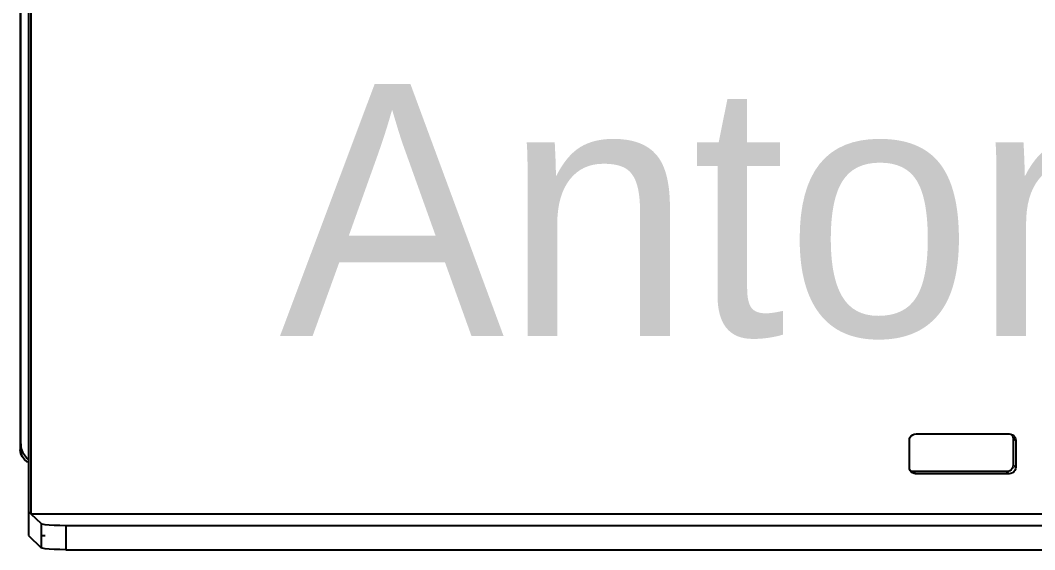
# Model space of a CAD drawing. Extents: x -4.2 to 4.2, y -5.7 to 5.7.
# Drawn here: x 2.055 to 2.658, y -2.037 to -1.722 of the extents above; entities that cross this region are included whole.
import ezdxf

# ---------------------------------------------------------------- set-up
doc = ezdxf.new("R2010")
doc.units = 0
doc.layers.get('0').update_dxf_attribs({"linetype": 'CONTINUOUS'})

# ---------------------------------------------------------------- blocks, each defined once
blk = doc.blocks.new('*X1')
blk.add_text('Antonio', height=0.15).set_placement((2.209, -1.91018))

msp = doc.modelspace()

# ---------------------------------------------------------------- linework, layer by layer
for p, q in [((2.05493, -1.41888), (2.05493, -1.9741)), ((2.0552, -1.97437), (2.0552, -1.41907)), ((2.05989, -1.45836), (2.05989, -1.98355)), ((2.06117, -1.45927), (2.06117, -2.01585)), ((2.58373, -1.97231), (2.58386, -1.97129)), ((2.58373, -1.98815), (2.58373, -1.97231)), ((2.58386, -1.97129), (2.58426, -1.97034)), ((2.58426, -1.97034), (2.58489, -1.96952)), ((2.58489, -1.96952), (2.58571, -1.96889)), ((2.58571, -1.96889), (2.58666, -1.96849)), ((2.58666, -1.96849), (2.58769, -1.96836)), ((2.58769, -1.96836), (2.64311, -1.96836)), ((2.64311, -1.96836), (2.64413, -1.96849)), ((2.64413, -1.96849), (2.64453, -1.96866)), ((2.64453, -1.96866), (2.64487, -1.96909)), ((2.64453, -1.96866), (2.64509, -1.96889)), ((2.64487, -1.96909), (2.64526, -1.97005)), ((2.64509, -1.96889), (2.64589, -1.9695)), ((2.64526, -1.97005), (2.6454, -1.97107)), ((2.6454, -1.97107), (2.6454, -1.9869)), ((2.64705, -1.9723), (2.6454, -1.97107)), ((2.64589, -1.9695), (2.64652, -1.97032)), ((2.64652, -1.97032), (2.64691, -1.97128)), ((2.64691, -1.97128), (2.64705, -1.9723)), ((2.64705, -1.9723), (2.64705, -1.98814)), ((2.0552, -1.97437), (2.05493, -1.9741)), ((2.05493, -1.9741), (2.05493, -1.97796)), ((2.05519, -1.97995), (2.05493, -1.97796)), ((2.0552, -1.97823), (2.05493, -1.97796)), ((2.0556, -1.97736), (2.0552, -1.97437)), ((2.0552, -1.97437), (2.0552, -1.97823)), ((2.05547, -1.98022), (2.0552, -1.97823)), ((2.05675, -1.98015), (2.0556, -1.97736)), ((2.05596, -1.98181), (2.05519, -1.97995)), ((2.05624, -1.98208), (2.05547, -1.98022)), ((2.05718, -1.98341), (2.05596, -1.98181)), ((2.05736, -1.98355), (2.05624, -1.98208)), ((2.05859, -1.98255), (2.05675, -1.98015)), ((2.05736, -1.98355), (2.05718, -1.98341)), ((2.05746, -1.98368), (2.05736, -1.98355)), ((2.05906, -1.98491), (2.05746, -1.98368)), ((2.05989, -1.98355), (2.05859, -1.98255)), ((2.05989, -1.98525), (2.05906, -1.98491)), ((2.05989, -1.98355), (2.05989, -1.98525)), ((2.05989, -1.98525), (2.05989, -2.01459)), ((2.58386, -1.98917), (2.58373, -1.98815)), ((2.58426, -1.99013), (2.58386, -1.98917)), ((2.58456, -1.99052), (2.58426, -1.99013)), ((2.58503, -1.99072), (2.58456, -1.99052)), ((2.58489, -1.99095), (2.58456, -1.99052)), ((2.58569, -1.99156), (2.58489, -1.99095)), ((2.58606, -1.99085), (2.58503, -1.99072)), ((2.64144, -1.99085), (2.58606, -1.99085)), ((2.58767, -1.99209), (2.58606, -1.99085)), ((2.64247, -1.99072), (2.64144, -1.99085)), ((2.64309, -1.99209), (2.64144, -1.99085)), ((2.64342, -1.99032), (2.64247, -1.99072)), ((2.64424, -1.98969), (2.64342, -1.99032)), ((2.64487, -1.98888), (2.64424, -1.98969)), ((2.64526, -1.98792), (2.64487, -1.98888)), ((2.64589, -1.99093), (2.64507, -1.99156)), ((2.6454, -1.9869), (2.64526, -1.98792)), ((2.64705, -1.98814), (2.6454, -1.9869)), ((2.64652, -1.99011), (2.64589, -1.99093)), ((2.64691, -1.98916), (2.64652, -1.99011)), ((2.64705, -1.98814), (2.64691, -1.98916)), ((2.58664, -1.99196), (2.58569, -1.99156)), ((2.58767, -1.99209), (2.58664, -1.99196)), ((2.64309, -1.99209), (2.58767, -1.99209)), ((2.64411, -1.99196), (2.64309, -1.99209)), ((2.64507, -1.99156), (2.64411, -1.99196)), ((2.05989, -2.01459), (2.06117, -2.01585)), ((2.05989, -2.01459), (2.05989, -2.02883)), ((2.06117, -2.01585), (3.16961, -2.01586)), ((2.06117, -2.01585), (2.06726, -2.02179)), ((2.06803, -2.0221), (2.06726, -2.02179)), ((2.06726, -2.02179), (2.06726, -2.03609)), ((2.06968, -2.02239), (2.06803, -2.0221)), ((2.07207, -2.02264), (2.06968, -2.02239)), ((2.07507, -2.02283), (2.07207, -2.02264)), ((2.07845, -2.02295), (2.07507, -2.02283)), ((2.08198, -2.02299), (2.07845, -2.02295)), ((3.16731, -2.02299), (2.08198, -2.02299)), ((2.08198, -2.02299), (2.08198, -2.03729)), ((2.05989, -2.02883), (2.06726, -2.03609)), ((2.06803, -2.02883), (2.06968, -2.02883)), ((2.06803, -2.0364), (2.06726, -2.03609)), ((2.06968, -2.03669), (2.06803, -2.0364)), ((2.07207, -2.03694), (2.06968, -2.03669)), ((2.07507, -2.03713), (2.07207, -2.03694)), ((2.07845, -2.03725), (2.07507, -2.03713)), ((2.08198, -2.03729), (2.07845, -2.03725)), ((2.08198, -2.03729), (3.16731, -2.03729))]:
    msp.add_line(p, q)

# ---------------------------------------------------------------- block references
msp.add_blockref('*X1', (0, 0))

doc.saveas('drawing.dxf')
